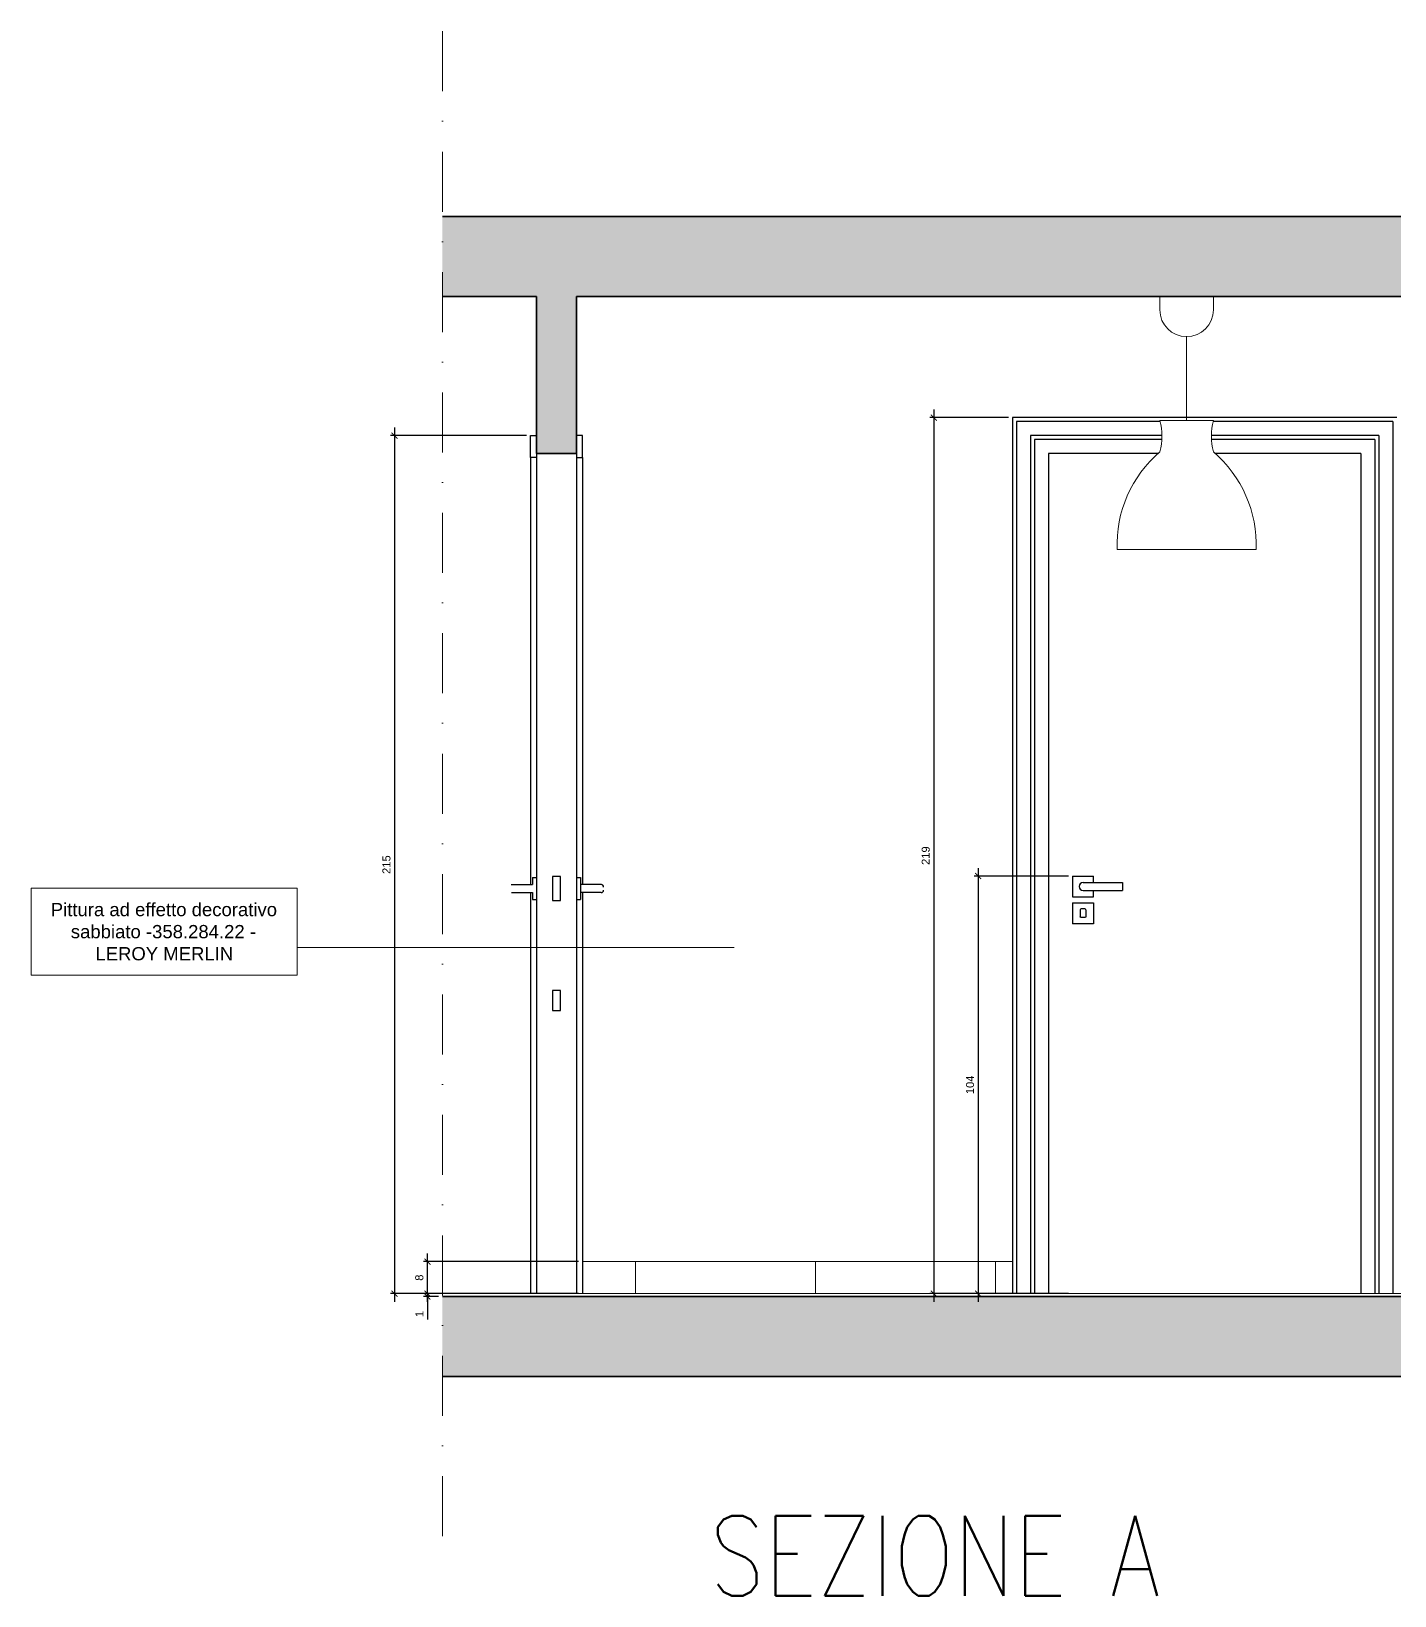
# Model space of a CAD drawing. Header units: inches. Extents: x -326 to 7826, y -681 to 1655.
# Drawn here: x 5254.9 to 5595.6, y 1263.9 to 1655 of the extents above; entities that cross this region are included whole.
import ezdxf

# ---------------------------------------------------------------- set-up
doc = ezdxf.new("R2010")
doc.units = ezdxf.units.IN
doc.header["$MEASUREMENT"] = 0
doc.linetypes.add('DASHDOT', pattern=[1, 0.5, -0.25, 0, -0.25])
for name, color, linetype, lineweight in [('A-ANNO-DIMS', 3, 'Continuous', 9), ('A-ANNO-SYMB', 3, 'Continuous', 18), ('A-ANNO-TEXT', 3, 'Continuous', 18), ('A-DOOR-FULL', 4, 'Continuous', 25), ('A-FURN', 8, 'Continuous', 18), ('A-SECT C-MCUT', 9, 'Continuous', 20), ('A-SECT-MCUT', 2, 'Continuous', 35), ('A-WALL-STUD', 4, 'Continuous', 18)]:
    doc.layers.add(name, color=color, linetype=linetype, lineweight=lineweight)
doc.styles.add('E-ROMANS', font='romans.shx', dxfattribs={"width": 0.8})
doc.styles.get("Standard").update_dxf_attribs({"font": 'arial.ttf'})
doc.dimstyles.new('giulia', dxfattribs={"dimtxt": 2, "dimasz": 1.5, "dimexe": 1, "dimexo": 1, "dimgap": 1, "dimtad": 1, "dimdec": 0, "dimtxsty": 'Standard', "dimblk": 'ARCHTICK', "dimcen": 2.5, "dimdle": 2, "dimadec": 0, "dimazin": 0, "dimtfac": 1, "dimtdec": 0, "dimtmove": 0, "dimatfit": 3, "dimldrblk": 'ARCHTICK', "dimfxl": 1, "dimarcsym": 0})

# ---------------------------------------------------------------- blocks, each defined once
blk = doc.blocks.new('_ArchTick')
at = {"color": 0, "linetype": 'ByBlock', "const_width": 0.15}
blk.add_lwpolyline([(-0.5, -0.5), (0.5, 0.5)], dxfattribs=at)
blk = doc.blocks.new('*D10')
at = {"layer": 'A-ANNO-DIMS', "color": 0, "lineweight": -2, "transparency": 16777216}
for p, q in [((5378.64, 1553.94), (5344.71, 1553.94)), ((5345.71, 1555.94), (5345.71, 1337.44)), ((5378.64, 1339.44), (5344.71, 1339.44))]:
    blk.add_line(p, q, dxfattribs=at)
at = {"layer": 'Defpoints', "color": 0, "transparency": 16777216}
for p in [(5379.64, 1553.94), (5345.71, 1339.44), (5379.64, 1339.44)]:
    blk.add_point(p, dxfattribs=at)
at = {"layer": 'A-ANNO-DIMS', "color": 0, "lineweight": -2, "transparency": 16777216, "xscale": 1.5, "yscale": 1.5, "zscale": 1.5}
for p, rotation in [((5345.71, 1553.94), 90), ((5345.71, 1339.44), 270)]:
    blk.add_blockref('_ArchTick', p, dxfattribs=dict(at, rotation=rotation))
at = {"layer": 'A-ANNO-DIMS', "color": 0, "transparency": 16777216, "insert": (5343.69, 1446.69), "char_height": 2, "attachment_point": 5, "rotation": 90}
blk.add_mtext('215', dxfattribs=at)
blk = doc.blocks.new('*D11')
at = {"layer": 'A-ANNO-DIMS', "color": 0, "lineweight": -2, "transparency": 16777216}
for p, q in [((5353.92, 1337.44), (5353.92, 1349.44)), ((5391.64, 1347.44), (5352.92, 1347.44)), ((5391.64, 1339.44), (5352.92, 1339.44))]:
    blk.add_line(p, q, dxfattribs=at)
at = {"layer": 'Defpoints', "color": 0, "transparency": 16777216}
for p in [(5353.92, 1347.44), (5392.64, 1347.44), (5392.64, 1339.44)]:
    blk.add_point(p, dxfattribs=at)
at = {"layer": 'A-ANNO-DIMS', "color": 0, "lineweight": -2, "transparency": 16777216, "xscale": 1.5, "yscale": 1.5, "zscale": 1.5}
for p, rotation in [((5353.92, 1347.44), 90), ((5353.92, 1339.44), 270)]:
    blk.add_blockref('_ArchTick', p, dxfattribs=dict(at, rotation=rotation))
at = {"layer": 'A-ANNO-DIMS', "color": 0, "transparency": 16777216, "insert": (5351.89, 1343.44), "char_height": 2, "attachment_point": 5, "rotation": 90}
blk.add_mtext('8', dxfattribs=at)
blk = doc.blocks.new('*D12')
at = {"layer": 'A-ANNO-DIMS', "color": 0, "lineweight": -2, "transparency": 16777216}
for p, q in [((5356.68, 1339.44), (5352.92, 1339.44)), ((5356.68, 1338.74), (5352.92, 1338.74)), ((5353.92, 1339.44), (5353.92, 1340.94)), ((5353.92, 1339.44), (5353.92, 1338.74)), ((5353.92, 1338.74), (5353.92, 1333.01))]:
    blk.add_line(p, q, dxfattribs=at)
at = {"layer": 'Defpoints', "color": 0, "transparency": 16777216}
for p in [(5353.92, 1338.74), (5357.68, 1339.44), (5357.68, 1338.74)]:
    blk.add_point(p, dxfattribs=at)
at = {"layer": 'A-ANNO-DIMS', "color": 0, "lineweight": -2, "transparency": 16777216, "xscale": 1.5, "yscale": 1.5, "zscale": 1.5}
for p, rotation in [((5353.92, 1339.44), 270), ((5353.92, 1338.74), 90)]:
    blk.add_blockref('_ArchTick', p, dxfattribs=dict(at, rotation=rotation))
at = {"layer": 'A-ANNO-DIMS', "color": 0, "transparency": 16777216, "insert": (5351.91, 1334.37), "char_height": 2, "attachment_point": 5, "rotation": 90}
blk.add_mtext('1', dxfattribs=at)
blk = doc.blocks.new('*D13')
at = {"layer": 'A-ANNO-DIMS', "color": 0, "lineweight": -2, "transparency": 16777216}
for p, q in [((5499.14, 1558.44), (5479.48, 1558.44)), ((5480.48, 1560.44), (5480.48, 1337.44)), ((5499.14, 1339.44), (5479.48, 1339.44))]:
    blk.add_line(p, q, dxfattribs=at)
at = {"layer": 'Defpoints', "color": 0, "transparency": 16777216}
for p in [(5500.14, 1558.44), (5480.48, 1339.44), (5500.14, 1339.44)]:
    blk.add_point(p, dxfattribs=at)
at = {"layer": 'A-ANNO-DIMS', "color": 0, "lineweight": -2, "transparency": 16777216, "xscale": 1.5, "yscale": 1.5, "zscale": 1.5}
for p, rotation in [((5480.48, 1558.44), 90), ((5480.48, 1339.44), 270)]:
    blk.add_blockref('_ArchTick', p, dxfattribs=dict(at, rotation=rotation))
at = {"layer": 'A-ANNO-DIMS', "color": 0, "transparency": 16777216, "insert": (5478.45, 1448.94), "char_height": 2, "attachment_point": 5, "rotation": 90}
blk.add_mtext('219', dxfattribs=at)
blk = doc.blocks.new('*D14')
at = {"layer": 'A-ANNO-DIMS', "color": 0, "lineweight": -2, "transparency": 16777216}
for p, q in [((5514.14, 1443.83), (5490.55, 1443.83)), ((5491.55, 1445.83), (5491.55, 1337.44)), ((5514.14, 1339.44), (5490.55, 1339.44))]:
    blk.add_line(p, q, dxfattribs=at)
at = {"layer": 'Defpoints', "color": 0, "transparency": 16777216}
for p in [(5515.14, 1443.83), (5491.55, 1339.44), (5515.14, 1339.44)]:
    blk.add_point(p, dxfattribs=at)
at = {"layer": 'A-ANNO-DIMS', "color": 0, "lineweight": -2, "transparency": 16777216, "xscale": 1.5, "yscale": 1.5, "zscale": 1.5}
for p, rotation in [((5491.55, 1443.83), 90), ((5491.55, 1339.44), 270)]:
    blk.add_blockref('_ArchTick', p, dxfattribs=dict(at, rotation=rotation))
at = {"layer": 'A-ANNO-DIMS', "color": 0, "transparency": 16777216, "insert": (5489.53, 1391.64), "char_height": 2, "attachment_point": 5, "rotation": 90}
blk.add_mtext('104', dxfattribs=at)

msp = doc.modelspace()

# ---------------------------------------------------------------- hatches: boundary and pattern name
at = {"layer": 'A-WALL-STUD'}
h = msp.add_hatch(color=256, dxfattribs=at)
h.dxf.hatch_style = 1
h.paths.add_polyline_path([(5706.14, 1629), (5696.14, 1629), (5696.14, 1608.74), (5357.68, 1608.74), (5357.68, 1588.74), (5381.14, 1588.74), (5381.14, 1549.44), (5391.14, 1549.44), (5391.14, 1588.74), (5696.14, 1588.74), (5696.14, 1436.9), (5696.42, 1436.9), (5696.42, 1434.85), (5696.14, 1338.74), (5357.68, 1338.74), (5357.68, 1318.74), (5696.14, 1318.74), (5696.14, 1302.61), (5706.14, 1302.61)])

# ---------------------------------------------------------------- linework, layer by layer
at = {"layer": 'A-ANNO-SYMB', "color": 3}
msp.add_line((5321.38, 1425.98), (5430.59, 1425.98), dxfattribs=at)
at = {"layer": 'A-ANNO-SYMB', "color": 6}
msp.add_lwpolyline([(5254.93, 1419.02), (5321.38, 1419.02), (5321.38, 1440.8), (5254.93, 1440.8)], close=True, dxfattribs=at)
at = {"layer": 'A-DOOR-FULL', "color": 2}
for p, q in [((5596.14, 1558.44), (5500.14, 1558.44)), ((5500.14, 1558.44), (5500.14, 1339.44)), ((5501.14, 1557.44), (5501.14, 1339.44)), ((5537.03, 1557.44), (5501.14, 1557.44)), ((5595.14, 1557.44), (5550.26, 1557.44)), ((5595.14, 1557.44), (5595.14, 1339.44)), ((5379.64, 1553.94), (5381.14, 1553.94)), ((5379.64, 1548.44), (5379.64, 1553.94)), ((5392.64, 1553.94), (5391.14, 1553.94)), ((5392.64, 1548.44), (5392.64, 1553.94)), ((5504.64, 1553.94), (5504.64, 1339.44)), ((5537.46, 1553.94), (5504.64, 1553.94)), ((5505.64, 1552.94), (5505.64, 1339.44)), ((5537.43, 1552.94), (5505.64, 1552.94)), ((5591.64, 1553.94), (5549.83, 1553.94)), ((5590.64, 1552.94), (5549.85, 1552.94)), ((5590.64, 1552.94), (5590.64, 1339.44)), ((5591.64, 1553.94), (5591.64, 1339.44)), ((5381.14, 1549.44), (5381.14, 1443.44)), ((5391.14, 1549.44), (5391.14, 1443.44)), ((5536.44, 1549.44), (5509.14, 1549.44)), ((5509.14, 1549.44), (5509.14, 1339.44)), ((5587.14, 1549.44), (5550.84, 1549.44)), ((5587.14, 1549.44), (5587.14, 1339.44)), ((5381.14, 1548.44), (5379.64, 1548.44)), ((5379.64, 1548.44), (5379.64, 1441.69)), ((5391.14, 1548.44), (5392.64, 1548.44)), ((5392.64, 1548.44), (5392.64, 1441.69)), ((5379.64, 1439.69), (5379.64, 1339.44)), ((5392.64, 1439.69), (5392.64, 1339.44)), ((5381.14, 1437.94), (5381.14, 1339.44)), ((5391.14, 1437.94), (5391.14, 1339.44))]:
    msp.add_line(p, q, dxfattribs=at)
at = {"layer": 'A-DOOR-FULL'}
for p, q in [((5380.14, 1443.44), (5380.14, 1441.69)), ((5380.14, 1443.44), (5381.14, 1443.44)), ((5381.14, 1443.44), (5381.14, 1437.94)), ((5391.14, 1443.44), (5392.14, 1443.44)), ((5391.14, 1443.44), (5391.14, 1437.94)), ((5392.14, 1443.44), (5392.14, 1437.94)), ((5374.87, 1441.69), (5380.14, 1441.69)), ((5374.93, 1439.7), (5380.14, 1439.69)), ((5380.14, 1439.69), (5380.14, 1437.94)), ((5397.41, 1441.69), (5392.14, 1441.69)), ((5397.41, 1441.69), (5392.14, 1441.69)), ((5397.35, 1439.7), (5392.14, 1439.69)), ((5397.35, 1439.7), (5392.14, 1439.69)), ((5380.14, 1437.94), (5381.14, 1437.94)), ((5391.14, 1437.94), (5392.14, 1437.94))]:
    msp.add_line(p, q, dxfattribs=at)
for points in [[(5385.14, 1437.69), (5387.14, 1437.69), (5387.14, 1443.69), (5385.14, 1443.69)], [(5385.14, 1410.19), (5387.14, 1410.19), (5387.14, 1415.19), (5385.14, 1415.19)]]:
    msp.add_lwpolyline(points, close=True, dxfattribs=at)
for points in [[(5515.14, 1443.83), (5520.35, 1443.83)], [(5515.14, 1443.83), (5515.14, 1438.63), (5520.35, 1438.63), (5520.35, 1440.24)], [(5520.35, 1442.22), (5520.35, 1443.83)], [(5517.75, 1442.22), (5527.64, 1442.22)], [(5517.75, 1440.24), (5527.64, 1440.24)], [(5527.64, 1442.22), (5527.64, 1440.24)], [(5515.14, 1437.14), (5520.35, 1437.14), (5520.35, 1431.93), (5515.14, 1431.93)], [(5515.14, 1437.14), (5515.14, 1431.93)], [(5517.05, 1435.43), (5517.05, 1433.64)], [(5518.24, 1435.63), (5517.25, 1435.63)], [(5518.44, 1435.43), (5518.44, 1433.64)], [(5518.24, 1433.45), (5517.25, 1433.45)]]:
    msp.add_lwpolyline(points, dxfattribs=at)
for centre, radius, start, end in [((5397.35, 1441.1), 0.6, 0, 90), ((5397.35, 1440.3), 0.6, 270, 0), ((5517.75, 1441.23), 0.992, 90, 270)]:
    msp.add_arc(centre, radius, start, end, dxfattribs=at)
for points in [[(5517.25, 1435.63), (5517.16, 1435.63), (5517.05, 1435.52), (5517.05, 1435.43)], [(5518.44, 1435.43), (5518.44, 1435.52), (5518.34, 1435.63), (5518.24, 1435.63)], [(5517.25, 1433.45), (5517.16, 1433.45), (5517.05, 1433.55), (5517.05, 1433.64)], [(5518.44, 1433.64), (5518.44, 1433.55), (5518.34, 1433.45), (5518.24, 1433.45)]]:
    msp.add_open_spline(points, degree=3, dxfattribs=at)
at = {"layer": 'A-FURN'}
for p, q in [((5392.64, 1347.44), (5405.89, 1347.44)), ((5405.89, 1347.44), (5450.89, 1347.44)), ((5405.89, 1347.44), (5405.89, 1339.44)), ((5450.89, 1347.44), (5495.89, 1347.44)), ((5450.89, 1347.44), (5450.89, 1339.44)), ((5495.89, 1347.44), (5500.14, 1347.44)), ((5495.89, 1347.44), (5495.89, 1339.44)), ((5426.84, 1338.74), (5582.84, 1338.74))]:
    msp.add_line(p, q, dxfattribs=at)
for points in [[(5536.96, 1588.87), (5536.96, 1585.48)], [(5536.96, 1588.74), (5550.33, 1588.74)], [(5550.33, 1588.74), (5550.33, 1585.36)], [(5543.64, 1557.72), (5543.64, 1578.68)], [(5536.96, 1557.72), (5543.64, 1557.72)], [(5550.33, 1557.72), (5543.64, 1557.72)], [(5526.27, 1525.46), (5561.01, 1525.46)]]:
    msp.add_lwpolyline(points, dxfattribs=at)
for centre, radius, start, end in [((5543.64, 1585.36), 6.68, 180, 0), ((5521.88, 1553.81), 15.58, 345.4453, 14.5547), ((5565.41, 1553.81), 15.58, 165.4453, 194.5547), ((5556.81, 1526.65), 30.56, 130.5068, 182.2392), ((5530.48, 1526.65), 30.56, 357.7608, 49.4932)]:
    msp.add_arc(centre, radius, start, end, dxfattribs=at)
at = {"layer": 'A-SECT C-MCUT', "linetype": 'DASHDOT', "ltscale": 30}
msp.add_line((5357.68, 1655.02), (5357.68, 1275.4), dxfattribs=at)
at = {"layer": 'A-SECT-MCUT'}
for p, q in [((5696.14, 1608.74), (5357.68, 1608.74)), ((5381.14, 1588.74), (5357.68, 1588.74)), ((5391.14, 1549.44), (5381.14, 1549.44))]:
    msp.add_line(p, q, dxfattribs=at)
at = {"layer": 'A-SECT-MCUT', "color": 2}
for p, q in [((5696.14, 1588.74), (5391.14, 1588.74)), ((5696.14, 1338.74), (5357.68, 1338.74)), ((5696.14, 1318.74), (5357.68, 1318.74))]:
    msp.add_line(p, q, dxfattribs=at)
for points in [[(5381.14, 1588.74), (5381.14, 1549.44)], [(5391.14, 1588.74), (5391.14, 1549.44)]]:
    msp.add_lwpolyline(points, dxfattribs=at)
at = {"layer": 'A-WALL-STUD'}
msp.add_line((5696.14, 1339.44), (5357.68, 1339.44), dxfattribs=at)

# ---------------------------------------------------------------- texts
at = {"layer": 'A-ANNO-SYMB', "color": 3, "insert": (5256.68, 1437.12), "char_height": 3.3105, "attachment_point": 1}
msp.add_mtext_dynamic_manual_height_columns('\\pi3.10662;{\\C256;Pittura ad effetto decorativo \\P\\pi8.12426;sabbiato -358.284.22 - \\P\\pi14.26194;LEROY MERLIN}', width=62.2428, gutter_width=1, heights=[0], dxfattribs=at)
at = {"layer": 'A-ANNO-TEXT', "insert": (5536.93, 1283.93), "char_height": 20, "attachment_point": 3, "style": 'E-ROMANS'}
msp.add_mtext_dynamic_manual_height_columns('SEZIONE A', width=131.3393, gutter_width=9, heights=[0], dxfattribs=at)

# ---------------------------------------------------------------- dimensions: what is measured, and where the dimension line sits
at = {"layer": 'A-ANNO-DIMS'}
for base, p1, p2, picture, middle in [((5480.48, 1339.44), (5500.14, 1558.44), (5500.14, 1339.44), '*D13', (5478.45, 1448.94)), ((5345.71291831, 1339.44280236), (5379.64244729, 1553.94280236), (5379.64244729, 1339.44280236), '*D10', (5343.69177234, 1446.69280236)), ((5491.55, 1339.44), (5515.14, 1443.83), (5515.14, 1339.44), '*D14', (5489.53, 1391.64)), ((5353.92, 1347.44), (5392.64, 1339.44), (5392.64, 1347.44), '*D11', (5351.89, 1343.44)), ((5353.92, 1338.74), (5357.68, 1339.44), (5357.68, 1338.74), '*D12', (5351.91, 1334.37))]:
    dim = msp.add_linear_dim(base=base, p1=p1, p2=p2, angle=90, dimstyle='giulia', dxfattribs=at)
    dim.commit()
    dim.dimension.update_dxf_attribs({"geometry": picture, "text_midpoint": middle})

doc.saveas('drawing.dxf')
